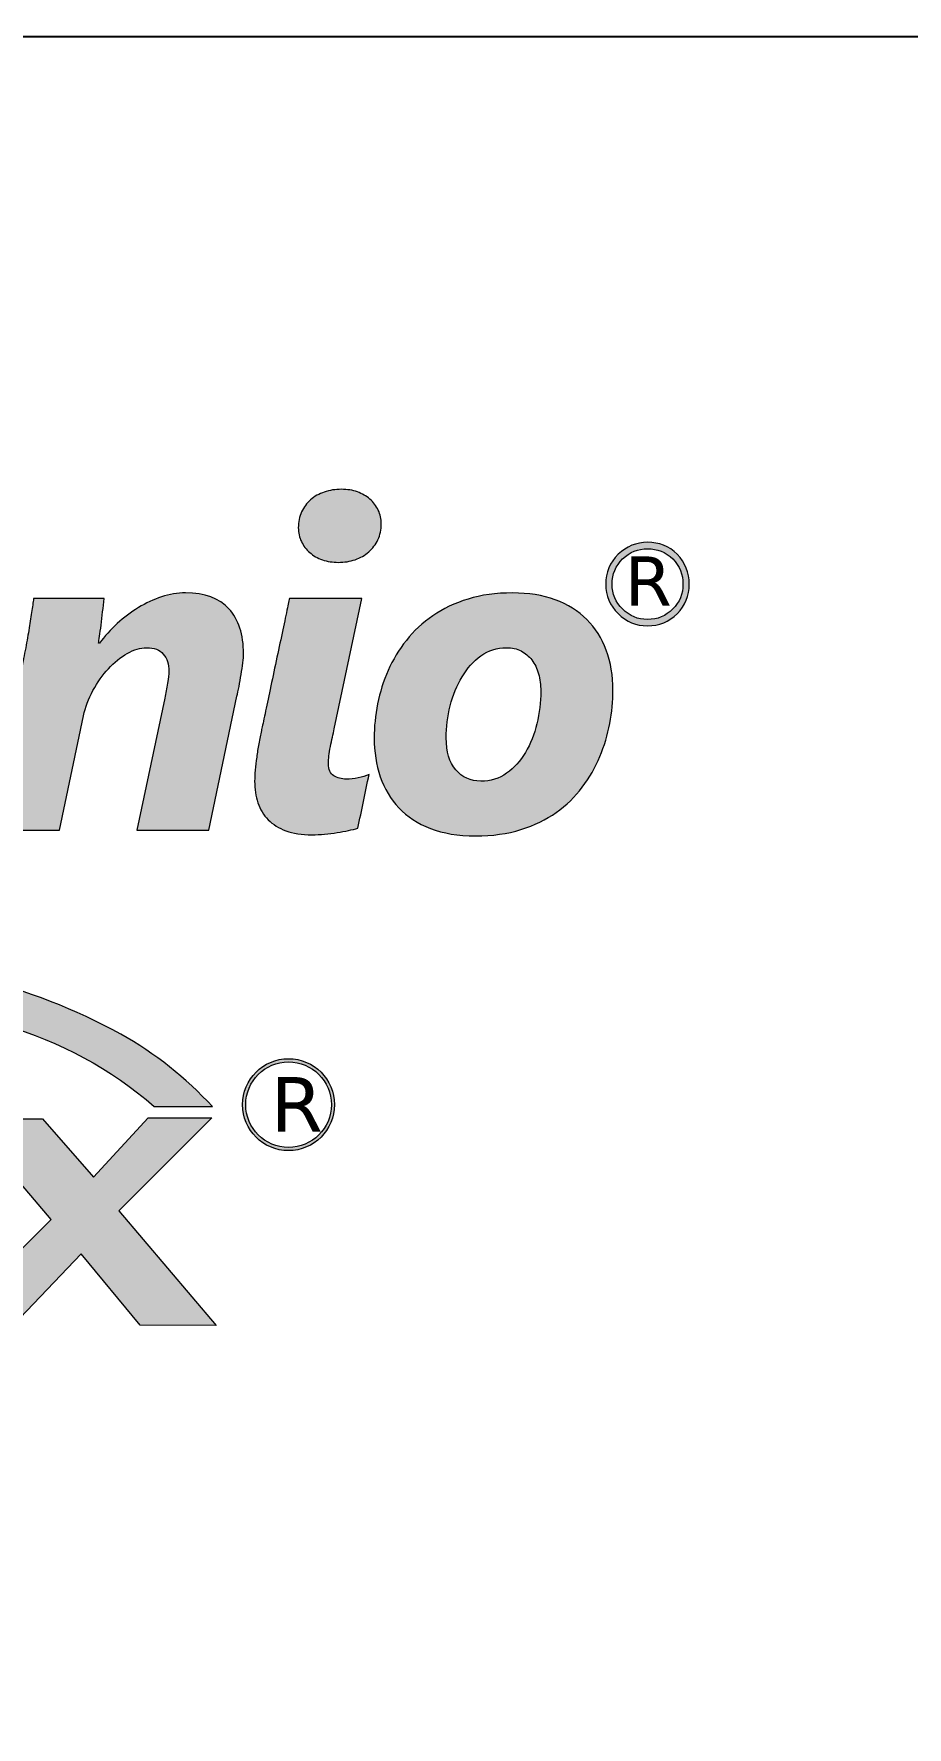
# Model space of a CAD drawing. Header units: millimetres. Extents: x -174 to 283928, y 1291 to 21053.
# Drawn here: x 9547.59 to 9557.47, y 20339.62 to 20358.78 of the extents above; entities that cross this region are included whole.
import ezdxf
from ezdxf.enums import TextEntityAlignment as Align

# ---------------------------------------------------------------- set-up
doc = ezdxf.new("R2010")
doc.units = ezdxf.units.MM
doc.layers.add('Enclosure', color=7, linetype='Continuous')
doc.layers.add('Serigraph', color=7, linetype='Continuous')
doc.styles.add('Arial', font='arial.ttf')
doc.styles.add('MtXpl_Verdana', font='verdana.ttf')
doc.styles.get("Standard").update_dxf_attribs({"font": 'arial.ttf'})

# ---------------------------------------------------------------- blocks, each defined once
blk = doc.blocks.new('*U204')
at = {"ltscale": 2}
blk.add_lwpolyline([(0, 20), (0, -20), (839.99999645911, -20.00000000765696), (839.99999645911, 19.99999999234304), (0, 19.9999999996071)], dxfattribs=at)
blk = doc.blocks.new('ZIOMB16V3_ENCLOSURE')
at = {"layer": 'Enclosure'}
blk.add_line((140.9676025996122, 19.9670983456476), (0.967602599612178, 19.9670983456476), dxfattribs=at)
blk = doc.blocks.new('KNX')
at = {"layer": 'Serigraph'}
h = blk.add_hatch(color=256, dxfattribs=at)
h.dxf.hatch_style = 1
edge = h.paths.add_edge_path()
edge.add_arc((6.380988170877059, -4.413380227421839), 9.550172622931418, 73.7693174002103, 91.26393577546719, ccw=False)
edge.add_arc((7.384430475581893, -1.153432802086172), 6.139908284257658, 48.89992884134978, 74.25715301552339, ccw=False)
edge.add_line((11.42065993937535, 3.473372300217306), (11.8806599393913, 3.473372300217306))
edge.add_line((11.8806599393913, 3.473372300217306), (12.34065993939111, 3.473372300217306))
edge.add_arc((7.970585517836638, -0.5586957360146699), 5.946017414936513, 42.69631347588425, 60.57140466600946)
edge.add_arc((6.297034873217683, -3.802951389400732), 9.594912230617672, 61.38604567497931, 90.67423344492255)
edge.add_arc((6.045648666148906, -3.808147961855866), 9.600443266718196, 89.17351915824642, 118.6097037850656)
edge.add_arc((4.370074421554477, -0.5586957360155794), 5.946017414937169, 119.4285953339843, 137.3036865241093)
edge.add_line((0, 3.473372300217306), (0.4600000000000364, 3.473372300217306))
edge.add_line((0.4600000000000364, 3.473372300217306), (0.9200000000000728, 3.473372300217306))
edge.add_arc((4.956229463793477, -1.153432802086172), 6.139908284257631, 105.7428469844761, 131.1000711586498, ccw=False)
edge.add_arc((5.959671768498253, -4.413380227420929), 9.55017262293051, 88.7360642245335, 106.2306825997905, ccw=False)
h = blk.add_hatch(color=256, dxfattribs=at)
h.dxf.hatch_style = 1
h.paths.add_polyline_path([(14.27254343924369, 3.50404344648814, 1), (12.81859293757043, 3.50404344648814, 1)])
h.paths.add_polyline_path([(14.22340862597411, 3.503674765019241, 1), (12.86878034977826, 3.503674765019241, 1)], flags=16)
h = blk.add_hatch(color=256, dxfattribs=at)
h.dxf.hatch_style = 1
h.paths.add_polyline_path([(9.78908419116692, 1.687123272533426), (8.117630983069375, 0.0173848884442123), (9.187202482240306, 0.0173848884442123), (10.26478119421358, 1.144407537314691), (11.19555050837039, 0.0173848884442123), (12.40165254297426, 0.0106186108387192), (10.86134709365751, 1.821769697169656), (12.33282842358017, 3.293251027091173), (11.32604328899015, 3.293251027091173), (10.45970799080578, 2.357035748929774), (9.652098596334099, 3.281125225490541), (8.432098596334072, 3.281125225490541)])
at = {"layer": 'Serigraph', "lineweight": 5}
blk.add_lwpolyline([(12.34065993939111, 3.473372300217306, 0.0781533369768668), (10.89209279680517, 4.620099328250943, 0.128494080062064), (6.18412845187845, 5.791296515113572, 0.1291505546706671), (1.448567142586171, 4.620099328250943, 0.0781533369768668), (0, 3.473372300217306), (0.4600000000000364, 3.473372300217306), (0.9200000000000728, 3.473372300217306, -0.1110954618707862), (3.290347759529822, 4.75616209828513, -0.0764832863331073), (6.1703299696876, 5.134468758085858, -0.0764832863331073), (9.050312179845603, 4.75616209828513, -0.1110954618707862), (11.42065993937535, 3.473372300217306), (11.8806599393913, 3.473372300217306)], format="xyb", close=True, dxfattribs=at)
blk.add_lwpolyline([(8.432098596334072, 3.281125225490541), (9.652098596334099, 3.281125225490541), (10.45970799080578, 2.357035748929774), (11.32604328899015, 3.293251027091173), (12.33282842358017, 3.293251027091173), (10.86134709365751, 1.821769697169656), (12.40165254297426, 0.0106186108387192), (11.19555050837039, 0.0173848884442123), (10.26478119421358, 1.144407537314691), (9.187202482240306, 0.0173848884442123), (8.117630983069375, 0.0173848884442123), (9.78908419116692, 1.687123272533426), (8.432098596334072, 3.281125225490541)], dxfattribs=at)
for centre, radius in [((13.54556818840706, 3.50404344648814), 0.7269752508365566), ((13.54609448787619, 3.503674765019241), 0.6773141380978438)]:
    blk.add_circle(centre, radius, dxfattribs=at)
at = {"layer": 'Serigraph', "lineweight": 5, "insert": (13.26461088084761, 3.94056525608903), "char_height": 0.8624, "attachment_point": 1}
blk.add_mtext_dynamic_manual_height_columns('{\\fVerdana|b0|i0|c0|p34;R}', width=0.56, gutter_width=12.5, heights=[0], dxfattribs=at)
blk = doc.blocks.new('ZENNIO')
at = {"layer": 'Serigraph'}
h = blk.add_hatch(color=256, dxfattribs=at)
edge = h.paths.add_edge_path()
edge.add_spline(control_points=[(25.85181154539885, 6.946541064184202), (25.85181154539885, 6.813468518223089), (25.82651444804361, 6.694410985004652), (25.7758501782713, 6.587966963250438), (25.72385448232245, 6.481943391880122), (25.65539114682093, 6.390915884137938), (25.56709656879451, 6.314253764454406), (25.48020349200658, 6.236260218560346), (25.37824427690458, 6.177046789736777), (25.25988749731198, 6.135632427094606), (25.14146064265754, 6.094918815086203), (25.0142043302003, 6.075788322696098), (24.87734773425933, 6.075788322696098), (24.74798916994439, 6.075788322696098), (24.62753013849408, 6.094918815086203), (24.51533996435092, 6.134651376201871), (24.40448121638445, 6.172632060724936), (24.30861853166999, 6.228061436107963), (24.22929356157005, 6.298206574869254), (24.14786633961234, 6.367300587671707), (24.08486885894104, 6.451460739172035), (24.03904457208972, 6.54690297592424), (23.99180917670372, 6.64241528774437), (23.96987568232089, 6.746056306948957), (23.96987568232089, 6.858947234564767), (23.96987568232089, 6.992790606222115), (23.99524285473802, 7.113179565652898), (24.0445056232719, 7.218572461451912), (24.09306764118645, 7.325366858523921), (24.16153097668786, 7.41667466652143), (24.24982555471428, 7.494037536840551), (24.33671863150221, 7.570699656522264), (24.43937859722343, 7.629562710028039), (24.55976755361183, 7.670626697354237), (24.67889515888567, 7.711340309362639), (24.80958514937714, 7.731872303025737), (24.94987542335247, 7.731872303025737), (25.080565413844, 7.731872303025737), (25.1989922684985, 7.712321360253553), (25.30985101646507, 7.673009249519964), (25.41860751257383, 7.6329263130865), (25.51236794543047, 7.579949564931666), (25.59316449183086, 7.509103675534787), (25.67459655875462, 7.437907410820116), (25.73548694260211, 7.355779436167723), (25.78404896051666, 7.260337199413698), (25.82924737545869, 7.163843836704472), (25.85181154539885, 7.059502066862477), (25.85181154539885, 6.946541064184202), (25.85181154539885, 6.946541064184202), (25.85181154539885, 6.946541064184202), (25.85181154539885, 6.946541064184202)], knot_values=[0, 0, 0, 0, 1, 1, 1, 2, 2, 2, 3, 3, 3, 4, 4, 4, 5, 5, 5, 6, 6, 6, 7, 7, 7, 8, 8, 8, 9, 9, 9, 10, 10, 10, 11, 11, 11, 12, 12, 12, 13, 13, 13, 14, 14, 14, 15, 15, 15, 16, 16, 16, 17, 17, 17, 17], degree=3, periodic=0)
edge = h.paths.add_edge_path()
edge.add_spline(control_points=[(25.31875054932965, 0.04688021761285201), (25.25778524545422, 0.0297118270063948), (25.18525755636108, 0.0126135114642239), (25.10656326181851, -0.0044848040761281), (25.02443528924147, -0.021583119618299), (24.94027513986868, -0.0379806845230633), (24.84924763442712, -0.0533971985369135), (24.75892087960489, -0.068463337231151), (24.66452977119087, -0.0811469237596612), (24.5666349096806, -0.0896960815316561), (24.46881012323229, -0.0978948639822193), (24.37294743851783, -0.1023095929976989), (24.27715482886532, -0.1023095929976989), (24.0479393013062, -0.1023095929976989), (23.85221965334762, -0.0725977659894852), (23.68937000424683, -0.0119828358911036), (23.52784219169337, 0.047861268505585), (23.39371852316743, 0.1306899937935668), (23.28762487941185, 0.2388158170761017), (23.18090056009896, 0.3469416403586365), (23.1028417211117, 0.4748987066686823), (23.05357417257988, 0.6237381419596204), (23.00361065342679, 0.7725775772487397), (22.9797150573101, 0.9361327759143024), (22.9797150573101, 1.113702987320721), (22.9797150573101, 1.188963605729441), (22.98377941090183, 1.272142706337035), (22.99064676697054, 1.365552766243126), (22.99884554921584, 1.457911700194017), (23.01187951073399, 1.554405062903242), (23.02554414780963, 1.655032854370801), (23.03990953550431, 1.755940946093687), (23.0542749231991, 1.85860091440918), (23.0741109449956, 1.96259230893338), (23.09260598207254, 2.067004153839661), (23.11173647397823, 2.166861119607347), (23.13227324786368, 2.263704857634365), (23.14600317925993, 2.321236484929613), (23.16989877537657, 2.427610431619541), (23.20206322880051, 2.584648649361042), (23.23632993408222, 2.739304314940454), (23.27255874109784, 2.918276027619867), (23.31502422862479, 3.1194615354907), (23.3574196410899, 3.322048544634526), (23.40331880665133, 3.534516137760873), (23.45118007394654, 3.758966566780145), (23.49911141630378, 3.982435944908502), (23.54423975618397, 4.195604288670438), (23.58670524371092, 4.397140171859064), (23.62910544946879, 4.598956355304835), (23.66743171504936, 4.776947017093335), (23.69959616847331, 4.933634859515223), (23.73246137251647, 5.088640900410609), (23.75572629307584, 5.195715597737943), (23.76939093015136, 5.254578651243718), (23.76939093015136, 5.254578651243718), (25.41041356862053, 5.254578651243718), (25.41041356862053, 5.254578651243718), (25.41041356862053, 5.254578651243718), (24.78491872757928, 2.298602239354295), (24.78491872757928, 2.298602239354295), (24.7575894534283, 2.179544706135857), (24.72885867803871, 2.045421034221362), (24.69802565079141, 1.89623122361263), (24.66656194798668, 1.747391788321692), (24.65220137942959, 1.618383596058265), (24.65220137942959, 1.509276721882997), (24.65220137942959, 1.37921740366437), (24.69326054658046, 1.287909595668679), (24.77468776853817, 1.236544573979699), (24.8561198147857, 1.185249627353186), (24.95120684952906, 1.159882454296166), (25.05659974266535, 1.159882454296166), (25.14629582193038, 1.159882454296166), (25.23662741065465, 1.169482738023361), (25.32758000713233, 1.188683305474114), (25.41860751257383, 1.207113047226812), (25.50003473453148, 1.232129844967857), (25.57536542610171, 1.262892797927634), (25.53016701115956, 1.05729256104496), (25.48777159869451, 0.8550559272189275), (25.44803903858264, 0.6548514702390094), (25.4063443767368, 0.4547170883233776), (25.36254746303325, 0.2514293285403255), (25.31875054932965, 0.04688021761285201), (25.31875054932965, 0.04688021761285201), (25.31875054932965, 0.04688021761285201), (25.31875054932965, 0.04688021761285201)], knot_values=[0, 0, 0, 0, 1, 1, 1, 2, 2, 2, 3, 3, 3, 4, 4, 4, 5, 5, 5, 6, 6, 6, 7, 7, 7, 8, 8, 8, 9, 9, 9, 10, 10, 10, 11, 11, 11, 12, 12, 12, 13, 13, 13, 14, 14, 14, 15, 15, 15, 16, 16, 16, 17, 17, 17, 18, 18, 18, 19, 19, 19, 20, 20, 20, 21, 21, 21, 22, 22, 22, 23, 23, 23, 24, 24, 24, 25, 25, 25, 26, 26, 26, 27, 27, 27, 28, 28, 28, 29, 29, 29, 29], degree=3, periodic=0)
h = blk.add_hatch(color=256, dxfattribs=at)
h.dxf.hatch_style = 2
edge = h.paths.add_edge_path()
edge.add_spline(control_points=[(31.88891828042563, 4.635605613617372), (31.62957547163979, 4.635605613617372), (31.41058590772059, 4.727333871995142), (31.22306504200731, 4.91548541801967), (31.03624492691324, 5.094457130699083), (30.94185381849928, 5.312740954112086), (30.94185381849928, 5.581689048576663), (30.94185381849928, 5.844120162117178), (31.03624492691324, 6.073686070785698), (31.22306504200731, 6.257773263114357), (31.4126180845164, 6.439127527959499), (31.63847000910312, 6.529804660383888), (31.88891828042563, 6.529804660383888), (32.15169976264741, 6.529804660383888), (32.37138508178457, 6.441860455444839), (32.56367607070769, 6.259875515026578), (32.74502531197254, 6.068220215816837), (32.83675356803338, 5.839985733358843), (32.83675356803338, 5.581689048576663), (32.83675356803338, 5.319257935036148), (32.74502531197254, 5.095438181589997), (32.56507757198188, 4.91548541801967), (32.37551951043821, 4.727333871995142), (32.15380201450505, 4.635605613617372), (31.88891828042563, 4.635605613617372), (31.88891828042563, 4.635605613617372), (31.88891828042563, 4.635605613617372), (31.88891828042563, 4.635605613617372)], knot_values=[0, 0, 0, 0, 1, 1, 1, 2, 2, 2, 3, 3, 3, 4, 4, 4, 5, 5, 5, 6, 6, 6, 7, 7, 7, 8, 8, 8, 9, 9, 9, 9], degree=3, periodic=0)
edge = h.paths.add_edge_path()
edge.add_spline(control_points=[(31.88891828042563, 6.384398903213878), (31.67266663932299, 6.384398903213878), (31.48584652422886, 6.309839035442563), (31.32439358155193, 6.153431493272363), (31.16630424184746, 5.998075077057363), (31.08417626927047, 5.806489852913728), (31.08417626927047, 5.581689048576663), (31.08417626927047, 5.354856067391665), (31.16357629806208, 5.170768875063004), (31.32439358155193, 5.018846136970751), (31.48452008978882, 4.858374241106503), (31.66860228573131, 4.780030319894649), (31.88891828042563, 4.780030319894649), (32.11890463366615, 4.780030319894649), (32.30019383121072, 4.855641313624801), (32.46444476402201, 5.018846136970751), (32.61636749827682, 5.171399550636124), (32.69302961602364, 5.356537868921804), (32.69302961602364, 5.581689048576663), (32.69302961602364, 5.8020050488376), (32.61566674765777, 5.99604290021125), (32.46374401340273, 6.156514796073679), (32.30019383121072, 6.309839035442563), (32.11000510080152, 6.384398903213878), (31.88891828042563, 6.384398903213878), (31.88891828042563, 6.384398903213878), (31.88891828042563, 6.384398903213878), (31.88891828042563, 6.384398903213878)], knot_values=[0, 0, 0, 0, 1, 1, 1, 2, 2, 2, 3, 3, 3, 4, 4, 4, 5, 5, 5, 6, 6, 6, 7, 7, 7, 8, 8, 8, 9, 9, 9, 9], degree=3, periodic=0)
h = blk.add_hatch(color=256, dxfattribs=at)
edge = h.paths.add_edge_path()
edge.add_spline(control_points=[(22.72786528474899, 4.001916812614581), (22.72786528474899, 3.951252541561188), (22.72239942991877, 3.882158528756917), (22.71139764519649, 3.796596875985414), (22.70116668615526, 3.711385598531705), (22.68953422587555, 3.622810718019536), (22.673136661385, 3.529751033431239), (22.65807052307093, 3.437322024414243), (22.64097220796106, 3.348396768586098), (22.62520531902777, 3.260452563648868), (22.60811177141795, 3.173559484663201), (22.59170943942729, 3.09892954182942), (22.57797949402879, 3.037683936157918), (22.57797949402879, 3.037683936157918), (21.93749341184707, 0), (21.93749341184707, 0), (21.93749341184707, 0), (20.30873399694832, 0), (20.30873399694832, 0), (20.30873399694832, 0), (20.94109135576633, 2.996619948831721), (20.94109135576633, 2.996619948831721), (20.96162334891051, 3.105796898071275), (20.98285609267407, 3.219388576320852), (21.00269206214329, 3.335012431418364), (21.02385000390063, 3.451687412472892), (21.0341510380037, 3.541033118684936), (21.0341510380037, 3.602629099674231), (21.0341510380037, 3.765833923022), (20.99168555047669, 3.897575042770768), (20.90822615172317, 3.995049456372726), (20.82476675296954, 4.092243569719357), (20.69884186668895, 4.140525288605203), (20.53045149288147, 4.140525288605203), (20.39086196952536, 4.140525288605203), (20.24510584071982, 4.096377998475873), (20.0924823558455, 4.010465970382938), (19.94055962159052, 3.922171390127913), (19.79753642020012, 3.806897910348197), (19.66341275167411, 3.663874705343913), (19.53202201056342, 3.520501125021837), (19.41366523097076, 3.355544425081462), (19.31373819266468, 3.168093629696159), (19.21177897756269, 2.981904185457096), (19.14128346526542, 2.791370087266841), (19.09958880341958, 2.596631485253965), (19.09958880341958, 2.596631485253965), (18.55552602262804, 0), (18.55552602262804, 0), (18.55552602262804, 0), (16.90420718834792, 0), (16.90420718834792, 0), (16.90420718834792, 0), (17.68435285276723, 3.602629099674231), (17.68435285276723, 3.602629099674231), (17.71518588001453, 3.758966566780145), (17.74524808158071, 3.917756661116072), (17.77608110882806, 4.076827055705507), (17.80684406101341, 4.235266774721821), (17.83354265960713, 4.387890263451482), (17.85750833078572, 4.532595269984085), (17.88210467752168, 4.678701777789684), (17.90263667066585, 4.813876575659378), (17.92253798825283, 4.939100714484084), (17.94166848015851, 5.062292676462675), (17.95470244167677, 5.16831624783299), (17.96633955219562, 5.254578651243718), (17.96633955219562, 5.254578651243718), (19.56628871584507, 5.254578651243718), (19.56628871584507, 5.254578651243718), (19.55668843236128, 5.1587860391719), (19.54505597208157, 5.058508623022134), (19.53272276118264, 4.953115727223121), (19.5217910515222, 4.849825083336327), (19.50945784062333, 4.749898042506174), (19.49712462972434, 4.654105430434356), (19.48486618248728, 4.557962443042924), (19.4745604597843, 4.473451916224803), (19.46432950074308, 4.399873099344403), (19.4533324038241, 4.326644657781798), (19.44512893377543, 4.274298585200085), (19.43833165276868, 4.24311518185641), (19.43833165276868, 4.24311518185641), (19.45879357085101, 4.24311518185641), (19.45879357085101, 4.24311518185641), (19.57925260230138, 4.400223474662197), (19.71407702144648, 4.548362159315729), (19.86327152644622, 4.687250935561678), (20.01518956254137, 4.825158660914894), (20.17531107904176, 4.945968070727758), (20.34433212840668, 5.048908339296758), (20.51405392839081, 5.152269058246018), (20.68854083258594, 5.232995531625419), (20.86989509284967, 5.292909711086393), (21.05124935311358, 5.352123139909963), (21.23190286275815, 5.382535717553764), (21.41528929981786, 5.382535717553764), (21.84779733031581, 5.382535717553764), (22.17560372171221, 5.261796382803368), (22.39598979146871, 5.020878313818684), (22.61833796295906, 4.77897919393763), (22.72786528474899, 4.439885960713581), (22.72786528474899, 4.001916812614581), (22.72786528474899, 4.001916812614581), (22.72786528474899, 4.001916812614581), (22.72786528474899, 4.001916812614581)], knot_values=[0, 0, 0, 0, 1, 1, 1, 2, 2, 2, 3, 3, 3, 4, 4, 4, 5, 5, 5, 6, 6, 6, 7, 7, 7, 8, 8, 8, 9, 9, 9, 10, 10, 10, 11, 11, 11, 12, 12, 12, 13, 13, 13, 14, 14, 14, 15, 15, 15, 16, 16, 16, 17, 17, 17, 18, 18, 18, 19, 19, 19, 20, 20, 20, 21, 21, 21, 22, 22, 22, 23, 23, 23, 24, 24, 24, 25, 25, 25, 26, 26, 26, 27, 27, 27, 28, 28, 28, 29, 29, 29, 30, 30, 30, 31, 31, 31, 32, 32, 32, 33, 33, 33, 34, 34, 34, 35, 35, 35, 35], degree=3, periodic=0)
h = blk.add_hatch(color=256, dxfattribs=at)
edge = h.paths.add_edge_path()
edge.add_spline(control_points=[(31.10471324455699, 3.1714572327528), (31.10471324455699, 2.928857362237977), (31.08074259123612, 2.679109835225971), (31.03351199949816, 2.421794201332886), (30.98354848034507, 2.165880068716433), (30.90898861445612, 1.914380665111821), (30.80702939935412, 1.670729668638159), (30.7043694336329, 1.426447996593196), (30.57094651572635, 1.194149160442975), (30.40802199674897, 0.9755149617121788), (30.24656905407204, 0.756530387661769), (30.04944790487491, 0.5648750884538459), (29.81883582573488, 0.4033520666325785), (29.58891459789891, 0.2404976186044223), (29.32200362413102, 0.1114894263409951), (29.01885396913298, 0.0156968142673577), (28.71570925124212, -0.0800957978044608), (28.37150054706285, -0.1273263907351065), (27.9855271059759, -0.1273263907351065), (27.59408781005868, -0.1273263907351065), (27.25534496070958, -0.071196264714672), (26.9658648798943, 0.0416946628993173), (26.67708554969829, 0.1536045396223926), (26.4389704892746, 0.3099420067264873), (26.2507488729421, 0.5077639115424973), (26.06329808229072, 0.7065668672476022), (25.92300780831533, 0.9415986308831634), (25.82924737545869, 1.21327965283308), (25.7368183687787, 1.486011800736378), (25.69028852765991, 1.778855491922513), (25.69028852765991, 2.093702753109027), (25.69028852765991, 2.346883958243779), (25.71628637563441, 2.604199592133227), (25.76898282220259, 2.86557957972036), (25.81965194060558, 3.128010693262694), (25.89834138651753, 3.3798604721851), (26.00646720706891, 3.622810718019536), (26.11459302762034, 3.865410588534359), (26.25215037418064, 4.094275746565472), (26.41976992230695, 4.307093715009613), (26.58605804425679, 4.520612434091162), (26.78731362210755, 4.707432553905164), (27.0206635783203, 4.866222648241091), (27.25191128267517, 5.025643418146501), (27.51882719355041, 5.152269058246018), (27.81790755784948, 5.243997316625609), (28.11691784708666, 5.336356250578318), (28.45292776902056, 5.382535717553764), (28.82657292380009, 5.382535717553764), (29.19130869653219, 5.382535717553764), (29.51708765942499, 5.329839269654257), (29.79766820737564, 5.226198250447851), (30.08098168274143, 5.122136780857545), (30.31839599254591, 4.972316294677511), (30.51208346370874, 4.77897919393763), (30.7043694336329, 4.586693219156586), (30.85215773923432, 4.353693632368958), (30.95348627877888, 4.081662235101248), (31.05404399264245, 3.809981213151331), (31.10471324455699, 3.506836487602413), (31.10471324455699, 3.1714572327528), (31.10471324455699, 3.1714572327528), (31.10471324455699, 3.1714572327528), (31.10471324455699, 3.1714572327528)], knot_values=[0, 0, 0, 0, 1, 1, 1, 2, 2, 2, 3, 3, 3, 4, 4, 4, 5, 5, 5, 6, 6, 6, 7, 7, 7, 8, 8, 8, 9, 9, 9, 10, 10, 10, 11, 11, 11, 12, 12, 12, 13, 13, 13, 14, 14, 14, 15, 15, 15, 16, 16, 16, 17, 17, 17, 18, 18, 18, 19, 19, 19, 20, 20, 20, 21, 21, 21, 21], degree=3, periodic=0)
edge = h.paths.add_edge_path()
edge.add_spline(control_points=[(29.46712414027195, 3.15092523909152), (29.46712414027195, 3.294649194731391), (29.45135725133866, 3.427091065115746), (29.41645987049964, 3.54853115050173), (29.38226817890905, 3.669690935630569), (29.33159897050752, 3.774032705476201), (29.26454207190005, 3.862327285731225), (29.1981760526009, 3.948169238759874), (29.11744958126246, 4.016982951308819), (29.02095622099074, 4.066245721087398), (28.92509353627634, 4.116209241501564), (28.81423478830976, 4.140525288605203), (28.68830990202918, 4.140525288605203), (28.47212833598826, 4.140525288605203), (28.2804730416214, 4.079559983189029), (28.1101205660799, 3.95671839653005), (27.9417301922723, 3.832895758980157), (27.79870699088184, 3.673755289326436), (27.68238238808505, 3.478736387060052), (27.56535703466909, 3.284067860113282), (27.47643178108535, 3.064732910743258), (27.41546647720998, 2.82248341554623), (27.35457124839644, 2.578832419076206), (27.32380829621104, 2.33693329919879), (27.32380829621104, 2.093702753109027), (27.32380829621104, 1.781938794725647), (27.39493937249125, 1.541441176119406), (27.54209700625216, 1.370668245894194), (27.68785313874025, 1.199615015411836), (27.87396760739006, 1.113702987320721), (28.10668688804543, 1.113702987320721), (28.32974072219497, 1.113702987320721), (28.52615620873297, 1.173617166779877), (28.69447650747867, 1.293025075317927), (28.8641983074628, 1.413484109811179), (29.00589008267667, 1.569471201599299), (29.12151393485414, 1.763158677655155), (29.23511054514813, 1.956145403073605), (29.32200362413102, 2.174429226484789), (29.37953031286475, 2.416678721685457), (29.43839336488236, 2.659628967518074), (29.46712414027195, 2.903910639561217), (29.46712414027195, 3.15092523909152), (29.46712414027195, 3.15092523909152), (29.46712414027195, 3.15092523909152), (29.46712414027195, 3.15092523909152)], knot_values=[0, 0, 0, 0, 1, 1, 1, 2, 2, 2, 3, 3, 3, 4, 4, 4, 5, 5, 5, 6, 6, 6, 7, 7, 7, 8, 8, 8, 9, 9, 9, 10, 10, 10, 11, 11, 11, 12, 12, 12, 13, 13, 13, 14, 14, 14, 15, 15, 15, 15], degree=3, periodic=0)
at = {"layer": 'Serigraph', "lineweight": 0}
for points, knots in [([(25.85181154539885, 6.946541064184202), (25.85181154539885, 6.813468518223089), (25.82651444804361, 6.694410985004652), (25.7758501782713, 6.587966963250438), (25.72385448232245, 6.481943391880122), (25.65539114682093, 6.390915884137938), (25.56709656879451, 6.314253764454406), (25.48020349200658, 6.236260218560346), (25.37824427690458, 6.177046789736777), (25.25988749731198, 6.135632427094606), (25.14146064265754, 6.094918815086203), (25.0142043302003, 6.075788322696098), (24.87734773425933, 6.075788322696098), (24.74798916994439, 6.075788322696098), (24.62753013849408, 6.094918815086203), (24.51533996435092, 6.134651376201871), (24.40448121638445, 6.172632060724936), (24.30861853166999, 6.228061436107963), (24.22929356157005, 6.298206574869254), (24.14786633961234, 6.367300587671707), (24.08486885894104, 6.451460739172035), (24.03904457208972, 6.54690297592424), (23.99180917670372, 6.64241528774437), (23.96987568232089, 6.746056306948957), (23.96987568232089, 6.858947234564767), (23.96987568232089, 6.992790606222115), (23.99524285473802, 7.113179565652898), (24.0445056232719, 7.218572461451912), (24.09306764118645, 7.325366858523921), (24.16153097668786, 7.41667466652143), (24.24982555471428, 7.494037536840551), (24.33671863150221, 7.570699656522264), (24.43937859722343, 7.629562710028039), (24.55976755361183, 7.670626697354237), (24.67889515888567, 7.711340309362639), (24.80958514937714, 7.731872303025737), (24.94987542335247, 7.731872303025737), (25.080565413844, 7.731872303025737), (25.1989922684985, 7.712321360253553), (25.30985101646507, 7.673009249519964), (25.41860751257383, 7.6329263130865), (25.51236794543047, 7.579949564931666), (25.59316449183086, 7.509103675534787), (25.67459655875462, 7.437907410820116), (25.73548694260211, 7.355779436167723), (25.78404896051666, 7.260337199413698), (25.82924737545869, 7.163843836704472), (25.85181154539885, 7.059502066862477), (25.85181154539885, 6.946541064184202), (25.85181154539885, 6.946541064184202), (25.85181154539885, 6.946541064184202), (25.85181154539885, 6.946541064184202)], [0, 0, 0, 0, 1, 1, 1, 2, 2, 2, 3, 3, 3, 4, 4, 4, 5, 5, 5, 6, 6, 6, 7, 7, 7, 8, 8, 8, 9, 9, 9, 10, 10, 10, 11, 11, 11, 12, 12, 12, 13, 13, 13, 14, 14, 14, 15, 15, 15, 16, 16, 16, 17, 17, 17, 17]), ([(31.88891828042563, 4.635605613617372), (31.62957547163979, 4.635605613617372), (31.41058590772059, 4.727333871995142), (31.22306504200731, 4.91548541801967), (31.03624492691324, 5.094457130699083), (30.94185381849928, 5.312740954112086), (30.94185381849928, 5.581689048576663), (30.94185381849928, 5.844120162117178), (31.03624492691324, 6.073686070785698), (31.22306504200731, 6.257773263114357), (31.4126180845164, 6.439127527959499), (31.63847000910312, 6.529804660383888), (31.88891828042563, 6.529804660383888), (32.15169976264741, 6.529804660383888), (32.37138508178457, 6.441860455444839), (32.56367607070769, 6.259875515026578), (32.74502531197254, 6.068220215816837), (32.83675356803338, 5.839985733358843), (32.83675356803338, 5.581689048576663), (32.83675356803338, 5.319257935036148), (32.74502531197254, 5.095438181589997), (32.56507757198188, 4.91548541801967), (32.37551951043821, 4.727333871995142), (32.15380201450505, 4.635605613617372), (31.88891828042563, 4.635605613617372), (31.88891828042563, 4.635605613617372), (31.88891828042563, 4.635605613617372), (31.88891828042563, 4.635605613617372)], [0, 0, 0, 0, 1, 1, 1, 2, 2, 2, 3, 3, 3, 4, 4, 4, 5, 5, 5, 6, 6, 6, 7, 7, 7, 8, 8, 8, 9, 9, 9, 9]), ([(31.88891828042563, 6.384398903213878), (31.67266663932299, 6.384398903213878), (31.48584652422886, 6.309839035442563), (31.32439358155193, 6.153431493272363), (31.16630424184746, 5.998075077057363), (31.08417626927047, 5.806489852913728), (31.08417626927047, 5.581689048576663), (31.08417626927047, 5.354856067391665), (31.16357629806208, 5.170768875063004), (31.32439358155193, 5.018846136970751), (31.48452008978882, 4.858374241106503), (31.66860228573131, 4.780030319894649), (31.88891828042563, 4.780030319894649), (32.11890463366615, 4.780030319894649), (32.30019383121072, 4.855641313624801), (32.46444476402201, 5.018846136970751), (32.61636749827682, 5.171399550636124), (32.69302961602364, 5.356537868921804), (32.69302961602364, 5.581689048576663), (32.69302961602364, 5.8020050488376), (32.61566674765777, 5.99604290021125), (32.46374401340273, 6.156514796073679), (32.30019383121072, 6.309839035442563), (32.11000510080152, 6.384398903213878), (31.88891828042563, 6.384398903213878), (31.88891828042563, 6.384398903213878), (31.88891828042563, 6.384398903213878), (31.88891828042563, 6.384398903213878)], [0, 0, 0, 0, 1, 1, 1, 2, 2, 2, 3, 3, 3, 4, 4, 4, 5, 5, 5, 6, 6, 6, 7, 7, 7, 8, 8, 8, 9, 9, 9, 9]), ([(22.72786528474899, 4.001916812614581), (22.72786528474899, 3.951252541561188), (22.72239942991877, 3.882158528756917), (22.71139764519649, 3.796596875985414), (22.70116668615526, 3.711385598531705), (22.68953422587555, 3.622810718019536), (22.673136661385, 3.529751033431239), (22.65807052307093, 3.437322024414243), (22.64097220796106, 3.348396768586098), (22.62520531902777, 3.260452563648868), (22.60811177141795, 3.173559484663201), (22.59170943942729, 3.09892954182942), (22.57797949402879, 3.037683936157918), (22.57797949402879, 3.037683936157918), (21.93749341184707, 0), (21.93749341184707, 0), (21.93749341184707, 0), (20.30873399694832, 0), (20.30873399694832, 0), (20.30873399694832, 0), (20.94109135576633, 2.996619948831721), (20.94109135576633, 2.996619948831721), (20.96162334891051, 3.105796898071275), (20.98285609267407, 3.219388576320852), (21.00269206214329, 3.335012431418364), (21.02385000390063, 3.451687412472892), (21.0341510380037, 3.541033118684936), (21.0341510380037, 3.602629099674231), (21.0341510380037, 3.765833923022), (20.99168555047669, 3.897575042770768), (20.90822615172317, 3.995049456372726), (20.82476675296954, 4.092243569719357), (20.69884186668895, 4.140525288605203), (20.53045149288147, 4.140525288605203), (20.39086196952536, 4.140525288605203), (20.24510584071982, 4.096377998475873), (20.0924823558455, 4.010465970382938), (19.94055962159052, 3.922171390127913), (19.79753642020012, 3.806897910348197), (19.66341275167411, 3.663874705343913), (19.53202201056342, 3.520501125021837), (19.41366523097076, 3.355544425081462), (19.31373819266468, 3.168093629696159), (19.21177897756269, 2.981904185457096), (19.14128346526542, 2.791370087266841), (19.09958880341958, 2.596631485253965), (19.09958880341958, 2.596631485253965), (18.55552602262804, 0), (18.55552602262804, 0), (18.55552602262804, 0), (16.90420718834792, 0), (16.90420718834792, 0), (16.90420718834792, 0), (17.68435285276723, 3.602629099674231), (17.68435285276723, 3.602629099674231), (17.71518588001453, 3.758966566780145), (17.74524808158071, 3.917756661116072), (17.77608110882806, 4.076827055705507), (17.80684406101341, 4.235266774721821), (17.83354265960713, 4.387890263451482), (17.85750833078572, 4.532595269984085), (17.88210467752168, 4.678701777789684), (17.90263667066585, 4.813876575659378), (17.92253798825283, 4.939100714484084), (17.94166848015851, 5.062292676462675), (17.95470244167677, 5.16831624783299), (17.96633955219562, 5.254578651243718), (17.96633955219562, 5.254578651243718), (19.56628871584507, 5.254578651243718), (19.56628871584507, 5.254578651243718), (19.55668843236128, 5.1587860391719), (19.54505597208157, 5.058508623022134), (19.53272276118264, 4.953115727223121), (19.5217910515222, 4.849825083336327), (19.50945784062333, 4.749898042506174), (19.49712462972434, 4.654105430434356), (19.48486618248728, 4.557962443042924), (19.4745604597843, 4.473451916224803), (19.46432950074308, 4.399873099344403), (19.4533324038241, 4.326644657781798), (19.44512893377543, 4.274298585200085), (19.43833165276868, 4.24311518185641), (19.43833165276868, 4.24311518185641), (19.45879357085101, 4.24311518185641), (19.45879357085101, 4.24311518185641), (19.57925260230138, 4.400223474662197), (19.71407702144648, 4.548362159315729), (19.86327152644622, 4.687250935561678), (20.01518956254137, 4.825158660914894), (20.17531107904176, 4.945968070727758), (20.34433212840668, 5.048908339296758), (20.51405392839081, 5.152269058246018), (20.68854083258594, 5.232995531625419), (20.86989509284967, 5.292909711086393), (21.05124935311358, 5.352123139909963), (21.23190286275815, 5.382535717553764), (21.41528929981786, 5.382535717553764), (21.84779733031581, 5.382535717553764), (22.17560372171221, 5.261796382803368), (22.39598979146871, 5.020878313818684), (22.61833796295906, 4.77897919393763), (22.72786528474899, 4.439885960713581), (22.72786528474899, 4.001916812614581), (22.72786528474899, 4.001916812614581), (22.72786528474899, 4.001916812614581), (22.72786528474899, 4.001916812614581)], [0, 0, 0, 0, 1, 1, 1, 2, 2, 2, 3, 3, 3, 4, 4, 4, 5, 5, 5, 6, 6, 6, 7, 7, 7, 8, 8, 8, 9, 9, 9, 10, 10, 10, 11, 11, 11, 12, 12, 12, 13, 13, 13, 14, 14, 14, 15, 15, 15, 16, 16, 16, 17, 17, 17, 18, 18, 18, 19, 19, 19, 20, 20, 20, 21, 21, 21, 22, 22, 22, 23, 23, 23, 24, 24, 24, 25, 25, 25, 26, 26, 26, 27, 27, 27, 28, 28, 28, 29, 29, 29, 30, 30, 30, 31, 31, 31, 32, 32, 32, 33, 33, 33, 34, 34, 34, 35, 35, 35, 35]), ([(31.10471324455699, 3.1714572327528), (31.10471324455699, 2.928857362237977), (31.08074259123612, 2.679109835225971), (31.03351199949816, 2.421794201332886), (30.98354848034507, 2.165880068716433), (30.90898861445612, 1.914380665111821), (30.80702939935412, 1.670729668638159), (30.7043694336329, 1.426447996593196), (30.57094651572635, 1.194149160442975), (30.40802199674897, 0.9755149617121788), (30.24656905407204, 0.756530387661769), (30.04944790487491, 0.5648750884538459), (29.81883582573488, 0.4033520666325785), (29.58891459789891, 0.2404976186044223), (29.32200362413102, 0.1114894263409951), (29.01885396913298, 0.0156968142673577), (28.71570925124212, -0.0800957978044608), (28.37150054706285, -0.1273263907351065), (27.9855271059759, -0.1273263907351065), (27.59408781005868, -0.1273263907351065), (27.25534496070958, -0.071196264714672), (26.9658648798943, 0.0416946628993173), (26.67708554969829, 0.1536045396223926), (26.4389704892746, 0.3099420067264873), (26.2507488729421, 0.5077639115424973), (26.06329808229072, 0.7065668672476022), (25.92300780831533, 0.9415986308831634), (25.82924737545869, 1.21327965283308), (25.7368183687787, 1.486011800736378), (25.69028852765991, 1.778855491922513), (25.69028852765991, 2.093702753109027), (25.69028852765991, 2.346883958243779), (25.71628637563441, 2.604199592133227), (25.76898282220259, 2.86557957972036), (25.81965194060558, 3.128010693262694), (25.89834138651753, 3.3798604721851), (26.00646720706891, 3.622810718019536), (26.11459302762034, 3.865410588534359), (26.25215037418064, 4.094275746565472), (26.41976992230695, 4.307093715009613), (26.58605804425679, 4.520612434091162), (26.78731362210755, 4.707432553905164), (27.0206635783203, 4.866222648241091), (27.25191128267517, 5.025643418146501), (27.51882719355041, 5.152269058246018), (27.81790755784948, 5.243997316625609), (28.11691784708666, 5.336356250578318), (28.45292776902056, 5.382535717553764), (28.82657292380009, 5.382535717553764), (29.19130869653219, 5.382535717553764), (29.51708765942499, 5.329839269654257), (29.79766820737564, 5.226198250447851), (30.08098168274143, 5.122136780857545), (30.31839599254591, 4.972316294677511), (30.51208346370874, 4.77897919393763), (30.7043694336329, 4.586693219156586), (30.85215773923432, 4.353693632368958), (30.95348627877888, 4.081662235101248), (31.05404399264245, 3.809981213151331), (31.10471324455699, 3.506836487602413), (31.10471324455699, 3.1714572327528), (31.10471324455699, 3.1714572327528), (31.10471324455699, 3.1714572327528), (31.10471324455699, 3.1714572327528)], [0, 0, 0, 0, 1, 1, 1, 2, 2, 2, 3, 3, 3, 4, 4, 4, 5, 5, 5, 6, 6, 6, 7, 7, 7, 8, 8, 8, 9, 9, 9, 10, 10, 10, 11, 11, 11, 12, 12, 12, 13, 13, 13, 14, 14, 14, 15, 15, 15, 16, 16, 16, 17, 17, 17, 18, 18, 18, 19, 19, 19, 20, 20, 20, 21, 21, 21, 21]), ([(25.31875054932965, 0.04688021761285201), (25.25778524545422, 0.0297118270063948), (25.18525755636108, 0.0126135114642239), (25.10656326181851, -0.0044848040761281), (25.02443528924147, -0.021583119618299), (24.94027513986868, -0.0379806845230633), (24.84924763442712, -0.0533971985369135), (24.75892087960489, -0.068463337231151), (24.66452977119087, -0.0811469237596612), (24.5666349096806, -0.0896960815316561), (24.46881012323229, -0.0978948639822193), (24.37294743851783, -0.1023095929976989), (24.27715482886532, -0.1023095929976989), (24.0479393013062, -0.1023095929976989), (23.85221965334762, -0.0725977659894852), (23.68937000424683, -0.0119828358911036), (23.52784219169337, 0.047861268505585), (23.39371852316743, 0.1306899937935668), (23.28762487941185, 0.2388158170761017), (23.18090056009896, 0.3469416403586365), (23.1028417211117, 0.4748987066686823), (23.05357417257988, 0.6237381419596204), (23.00361065342679, 0.7725775772487397), (22.9797150573101, 0.9361327759143024), (22.9797150573101, 1.113702987320721), (22.9797150573101, 1.188963605729441), (22.98377941090183, 1.272142706337035), (22.99064676697054, 1.365552766243126), (22.99884554921584, 1.457911700194017), (23.01187951073399, 1.554405062903242), (23.02554414780963, 1.655032854370801), (23.03990953550431, 1.755940946093687), (23.0542749231991, 1.85860091440918), (23.0741109449956, 1.96259230893338), (23.09260598207254, 2.067004153839661), (23.11173647397823, 2.166861119607347), (23.13227324786368, 2.263704857634365), (23.14600317925993, 2.321236484929613), (23.16989877537657, 2.427610431619541), (23.20206322880051, 2.584648649361042), (23.23632993408222, 2.739304314940454), (23.27255874109784, 2.918276027619867), (23.31502422862479, 3.1194615354907), (23.3574196410899, 3.322048544634526), (23.40331880665133, 3.534516137760873), (23.45118007394654, 3.758966566780145), (23.49911141630378, 3.982435944908502), (23.54423975618397, 4.195604288670438), (23.58670524371092, 4.397140171859064), (23.62910544946879, 4.598956355304835), (23.66743171504936, 4.776947017093335), (23.69959616847331, 4.933634859515223), (23.73246137251647, 5.088640900410609), (23.75572629307584, 5.195715597737943), (23.76939093015136, 5.254578651243718), (23.76939093015136, 5.254578651243718), (25.41041356862053, 5.254578651243718), (25.41041356862053, 5.254578651243718), (25.41041356862053, 5.254578651243718), (24.78491872757928, 2.298602239354295), (24.78491872757928, 2.298602239354295), (24.7575894534283, 2.179544706135857), (24.72885867803871, 2.045421034221362), (24.69802565079141, 1.89623122361263), (24.66656194798668, 1.747391788321692), (24.65220137942959, 1.618383596058265), (24.65220137942959, 1.509276721882997), (24.65220137942959, 1.37921740366437), (24.69326054658046, 1.287909595668679), (24.77468776853817, 1.236544573979699), (24.8561198147857, 1.185249627353186), (24.95120684952906, 1.159882454296166), (25.05659974266535, 1.159882454296166), (25.14629582193038, 1.159882454296166), (25.23662741065465, 1.169482738023361), (25.32758000713233, 1.188683305474114), (25.41860751257383, 1.207113047226812), (25.50003473453148, 1.232129844967857), (25.57536542610171, 1.262892797927634), (25.53016701115956, 1.05729256104496), (25.48777159869451, 0.8550559272189275), (25.44803903858264, 0.6548514702390094), (25.4063443767368, 0.4547170883233776), (25.36254746303325, 0.2514293285403255), (25.31875054932965, 0.04688021761285201), (25.31875054932965, 0.04688021761285201), (25.31875054932965, 0.04688021761285201), (25.31875054932965, 0.04688021761285201)], [0, 0, 0, 0, 1, 1, 1, 2, 2, 2, 3, 3, 3, 4, 4, 4, 5, 5, 5, 6, 6, 6, 7, 7, 7, 8, 8, 8, 9, 9, 9, 10, 10, 10, 11, 11, 11, 12, 12, 12, 13, 13, 13, 14, 14, 14, 15, 15, 15, 16, 16, 16, 17, 17, 17, 18, 18, 18, 19, 19, 19, 20, 20, 20, 21, 21, 21, 22, 22, 22, 23, 23, 23, 24, 24, 24, 25, 25, 25, 26, 26, 26, 27, 27, 27, 28, 28, 28, 29, 29, 29, 29]), ([(29.46712414027195, 3.15092523909152), (29.46712414027195, 3.294649194731391), (29.45135725133866, 3.427091065115746), (29.41645987049964, 3.54853115050173), (29.38226817890905, 3.669690935630569), (29.33159897050752, 3.774032705476201), (29.26454207190005, 3.862327285731225), (29.1981760526009, 3.948169238759874), (29.11744958126246, 4.016982951308819), (29.02095622099074, 4.066245721087398), (28.92509353627634, 4.116209241501564), (28.81423478830976, 4.140525288605203), (28.68830990202918, 4.140525288605203), (28.47212833598826, 4.140525288605203), (28.2804730416214, 4.079559983189029), (28.1101205660799, 3.95671839653005), (27.9417301922723, 3.832895758980157), (27.79870699088184, 3.673755289326436), (27.68238238808505, 3.478736387060052), (27.56535703466909, 3.284067860113282), (27.47643178108535, 3.064732910743258), (27.41546647720998, 2.82248341554623), (27.35457124839644, 2.578832419076206), (27.32380829621104, 2.33693329919879), (27.32380829621104, 2.093702753109027), (27.32380829621104, 1.781938794725647), (27.39493937249125, 1.541441176119406), (27.54209700625216, 1.370668245894194), (27.68785313874025, 1.199615015411836), (27.87396760739006, 1.113702987320721), (28.10668688804543, 1.113702987320721), (28.32974072219497, 1.113702987320721), (28.52615620873297, 1.173617166779877), (28.69447650747867, 1.293025075317927), (28.8641983074628, 1.413484109811179), (29.00589008267667, 1.569471201599299), (29.12151393485414, 1.763158677655155), (29.23511054514813, 1.956145403073605), (29.32200362413102, 2.174429226484789), (29.37953031286475, 2.416678721685457), (29.43839336488236, 2.659628967518074), (29.46712414027195, 2.903910639561217), (29.46712414027195, 3.15092523909152), (29.46712414027195, 3.15092523909152), (29.46712414027195, 3.15092523909152), (29.46712414027195, 3.15092523909152)], [0, 0, 0, 0, 1, 1, 1, 2, 2, 2, 3, 3, 3, 4, 4, 4, 5, 5, 5, 6, 6, 6, 7, 7, 7, 8, 8, 8, 9, 9, 9, 10, 10, 10, 11, 11, 11, 12, 12, 12, 13, 13, 13, 14, 14, 14, 15, 15, 15, 15])]:
    blk.add_open_spline(points, degree=3, knots=knots, dxfattribs=at)
at = {"layer": 'Serigraph', "style": 'MtXpl_Verdana'}
blk.add_text('R', height=1.12, dxfattribs=at).set_placement((31.3736021256318, 5.089938328543211))
blk = doc.blocks.new('ZIOMB16V3_SERIGRAPH')
at = {"layer": 'Serigraph', "lineweight": 5, "xscale": 0.4990008026038139, "yscale": 0.4990008026038139, "zscale": 0.4990008026038139}
blk.add_blockref('ZENNIO', (63.53251598620143, 13.59346200327308), dxfattribs=at)
at = {"layer": 'Serigraph', "xscale": 0.7150673799875297, "yscale": 0.7150673799875297, "zscale": 0.7150673799875297}
blk.add_blockref('KNX', (65.69682055527909, 7.983101808841793), dxfattribs=at)
blk = doc.blocks.new('ZIOMB16V3_ATT_DEF')
blk.add_wipeout([(0, 45), (140, 45), (140, -45), (0, -45)])
at = {"layer": 'Enclosure'}
blk.add_blockref('ZIOMB16V3_ENCLOSURE', (-0.967602599612178, 2.603530853353788), dxfattribs=at)
at = {"layer": 'Serigraph'}
blk.add_blockref('ZIOMB16V3_SERIGRAPH', (0, 0), dxfattribs=at)
at = {"color": 3, "style": 'Arial', "flags": 2}
blk.add_attdef('REFERENCE', text='', height=2.5, dxfattribs=at).set_placement((34.24719890203415, 28.94404266689094), align=Align.CENTER)
at = {"color": 3, "style": 'Arial'}
blk.add_attdef('PHYSICAL_ADD.', text='', height=2.5, dxfattribs=at).set_placement((108.2450141619074, 28.95918338258548), align=Align.CENTER)

msp = doc.modelspace()

# ---------------------------------------------------------------- block references
at = {"color": 1}
msp.add_blockref('*U204', (9321.852798085147, 20336.17217098424), dxfattribs=at)

# ---------------------------------------------------------------- next in the draw order: block references
msp.add_blockref('ZIOMB16V3_ATT_DEF', (9475.08683847154, 20336.17217098424))

doc.saveas('drawing.dxf')
